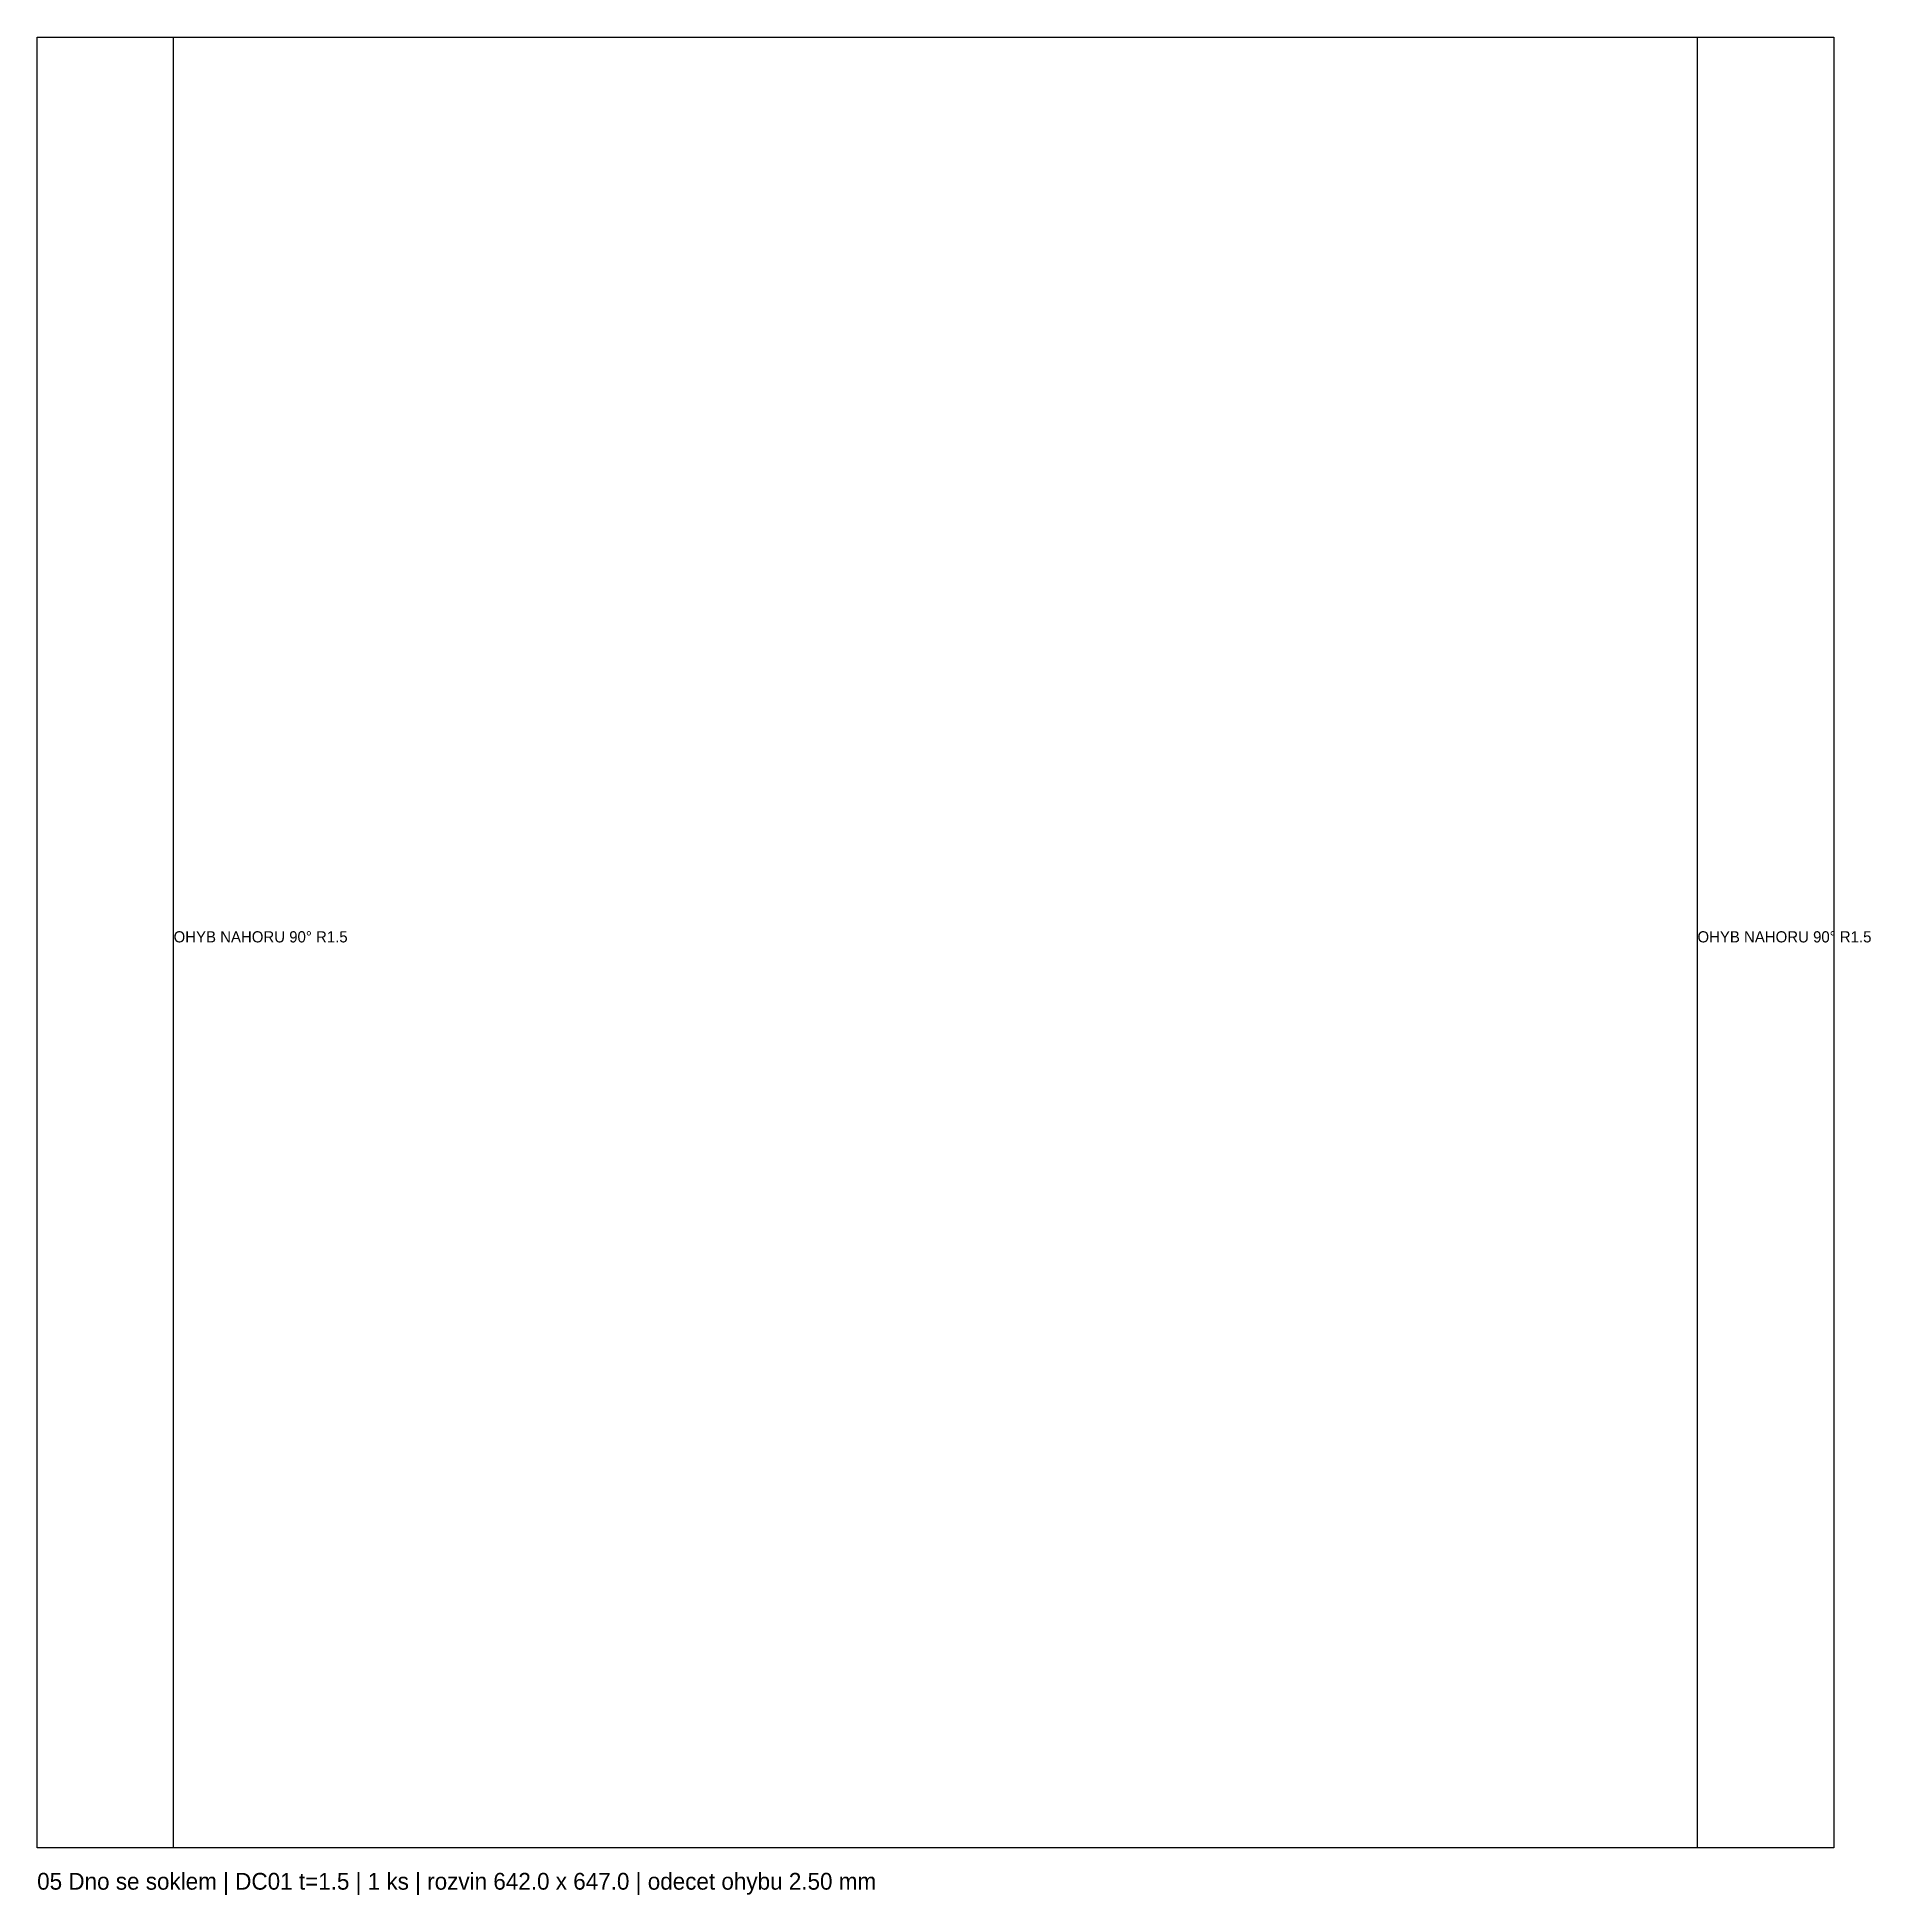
# Model space of a CAD drawing. Header units: millimetres. Extents: x 0 to 655, y -17 to 647.
import ezdxf

# ---------------------------------------------------------------- set-up
doc = ezdxf.new("R2010")
doc.units = ezdxf.units.MM
for name, color, linetype in [('BEND', 1, 'Continuous'), ('CUT', 7, 'CONTINUOUS'), ('TEXT', 3, 'CONTINUOUS')]:
    doc.layers.add(name, color=color, linetype=linetype)

msp = doc.modelspace()

# ---------------------------------------------------------------- linework, layer by layer
at = {"layer": 'BEND'}
for p, q in [((48.75, 0), (48.75, 647)), ((593.25, 0), (593.25, 647))]:
    msp.add_line(p, q, dxfattribs=at)
at = {"layer": 'CUT'}
for p, q in [((0, 647), (642, 647)), ((0, 0), (0, 647)), ((642, 647), (642, 0)), ((642, 0), (0, 0))]:
    msp.add_line(p, q, dxfattribs=at)

# ---------------------------------------------------------------- texts
at = {"layer": 'TEXT'}
for s, height, p in [('OHYB NAHORU 90° R1.5', 4, (48.75, 323.5)), ('OHYB NAHORU 90° R1.5', 4, (593.25, 323.5)), ('05 Dno se soklem | DC01 t=1.5 | 1 ks | rozvin 642.0 x 647.0 | odecet ohybu 2.50 mm', 6, (0, -15))]:
    msp.add_text(s, height=height, dxfattribs=at).set_placement(p)

doc.saveas('drawing.dxf')
